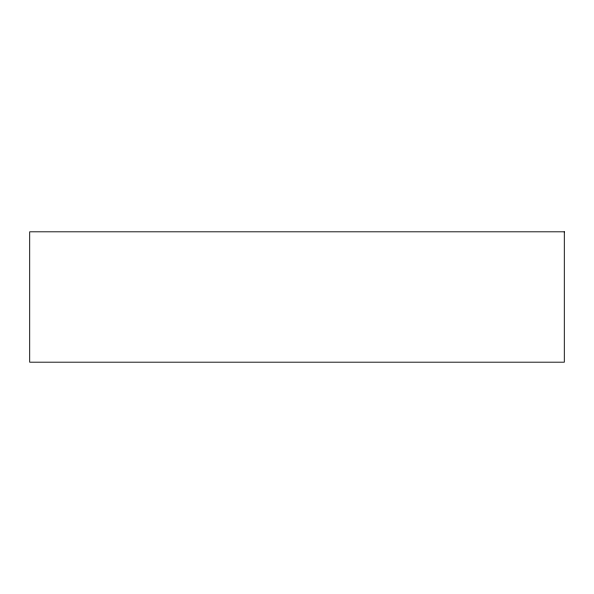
<?xml version="1.0" encoding="UTF-8"?>
<svg xmlns="http://www.w3.org/2000/svg" width="594" height="594" viewBox="0 0 594 594"><rect width="100%" height="100%" fill="white"/><g stroke="black" fill="none" stroke-linecap="round" stroke-linejoin="round"><path stroke-width="0.89" d="M564.3 231.809L29.7 231.809L29.7 362.192L564.3 362.192L564.3 231.809"/></g></svg>
